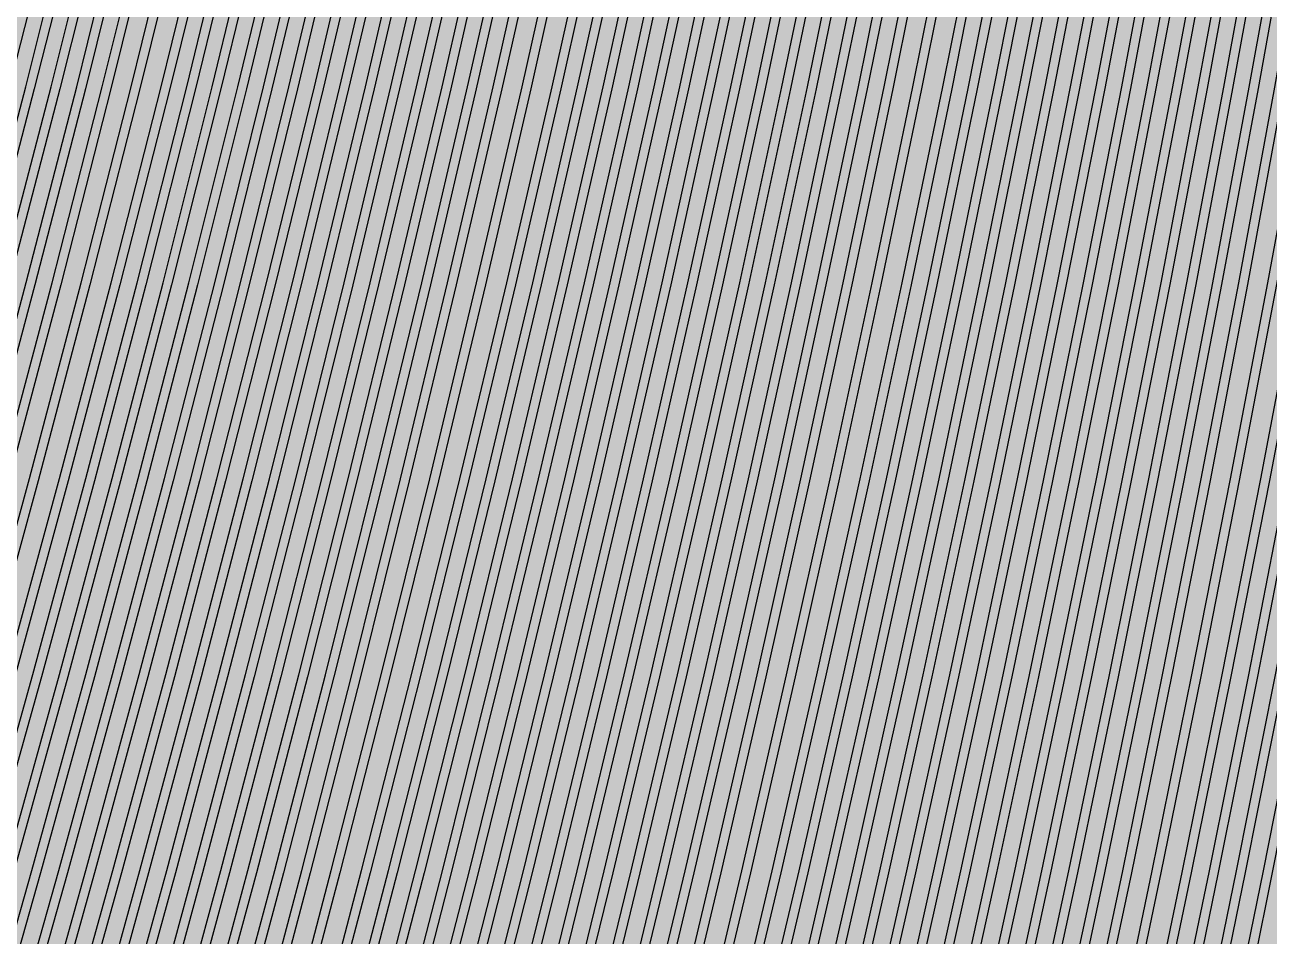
# Model space of a CAD drawing. Header units: metres. Extents: x -7231 to 10969, y -37556 to 1873.
# Drawn here: x 702.5 to 981.9, y -1606.2 to -1401.5 of the extents above; entities that cross this region are included whole.
import ezdxf

# ---------------------------------------------------------------- set-up
doc = ezdxf.new("R2010")
doc.units = ezdxf.units.M
doc.layers.add('Metal1', color=4, linetype='CONTINUOUS')
doc.layers.add('Polyimide', color=7, linetype='CONTINUOUS')

msp = doc.modelspace()

# ---------------------------------------------------------------- hatches: boundary and pattern name
at = {"layer": 'Polyimide'}
msp.add_hatch(color=7, dxfattribs=at).paths.add_polyline_path([(4065.69, -468), (4066.67, -501.99), (4068.51, -535.99), (4071.41, -569.99), (4075.54, -603.99), (4081.04, -637.99), (4088.01, -671.99), (4096.52, -705.98), (4106.62, -739.98), (4118.33, -773.98), (4131.63, -807.98), (4146.49, -841.98), (4162.87, -875.98), (4180.68, -909.97), (4199.83, -943.97), (4220.22, -977.97), (4241.73, -1011.97), (4264.21, -1045.97), (4287.52, -1079.96), (4311.51, -1113.96), (4336.01, -1147.96), (4360.86, -1181.96), (4385.88, -1215.96), (4410.89, -1249.96), (4435.74, -1283.95), (4460.24, -1317.95), (4484.23, -1351.95), (4507.54, -1385.95), (4530.02, -1419.95), (4551.53, -1453.94), (4571.92, -1487.94), (4591.07, -1521.94), (4608.88, -1555.94), (4625.26, -1589.94), (4640.12, -1623.94), (4653.42, -1657.93), (4665.13, -1691.93), (4675.23, -1725.93), (4683.74, -1759.93), (4690.71, -1793.93), (4696.21, -1827.93), (4700.34, -1861.92), (4703.24, -1895.92), (4705.08, -1929.92), (4706.06, -1963.92), (4706.44, -1997.92), (4706.5, -2031.91), (4706.5, -4793.02), (4709.95, -4838.39), (4720.22, -4882.71), (4737.08, -4924.98), (4760.13, -4964.2), (4788.85, -4999.49), (4822.58, -5030.03), (4860.53, -5055.12), (4901.85, -5074.18), (4901.85, -5074.18), (4970.68, -5105.23), (5034.7, -5145.26), (5092.76, -5193.54), (5143.8, -5249.19), (5186.89, -5311.2), (5221.24, -5378.44), (5246.23, -5449.69), (5261.41, -5523.66), (5266.5, -5599), (5261.41, -5674.34), (5246.23, -5748.31), (5221.24, -5819.56), (5186.89, -5886.8), (5143.8, -5948.81), (5092.76, -6004.46), (5034.7, -6052.74), (4970.68, -6092.77), (4901.85, -6123.82), (4860.53, -6142.88), (4822.58, -6167.97), (4788.85, -6198.51), (4760.13, -6233.8), (4737.08, -6273.02), (4720.22, -6315.29), (4709.95, -6359.61), (4706.5, -6404.98), (4706.5, -9221.52), (4709.95, -9266.88), (4720.22, -9311.21), (4737.08, -9353.47), (4760.13, -9392.7), (4788.85, -9427.98), (4822.58, -9458.52), (4860.53, -9483.61), (4901.85, -9502.67), (4970.68, -9533.72), (5034.7, -9573.75), (5092.76, -9622.03), (5143.8, -9677.68), (5186.89, -9739.69), (5221.24, -9806.94), (5246.23, -9878.19), (5261.41, -9952.16), (5266.5, -10027.49), (5261.41, -10102.83), (5246.23, -10176.8), (5221.24, -10248.05), (5186.89, -10315.3), (5143.8, -10377.31), (5092.76, -10432.96), (5034.7, -10481.24), (4970.68, -10521.27), (4901.85, -10552.32), (4860.53, -10571.38), (4822.58, -10596.46), (4788.85, -10627), (4760.13, -10662.29), (4737.08, -10701.52), (4720.22, -10743.78), (4709.95, -10788.1), (4706.5, -10833.47), (4706.5, -13650.01), (4709.95, -13695.38), (4720.22, -13739.7), (4737.08, -13781.96), (4760.13, -13821.19), (4788.85, -13856.48), (4822.58, -13887.02), (4860.53, -13912.11), (4901.85, -13931.17), (4970.68, -13962.22), (5034.7, -14002.25), (5092.76, -14050.53), (5143.8, -14106.18), (5186.89, -14168.19), (5221.24, -14235.43), (5246.23, -14306.68), (5261.41, -14380.65), (5266.5, -14455.99), (5261.41, -14531.33), (5246.23, -14605.29), (5221.24, -14676.55), (5186.89, -14743.79), (5143.8, -14805.8), (5092.76, -14861.45), (5034.7, -14909.73), (4970.68, -14949.76), (4901.85, -14980.81), (4860.53, -14999.87), (4822.58, -15024.96), (4788.85, -15055.5), (4760.13, -15090.79), (4737.08, -15130.01), (4720.22, -15172.27), (4709.95, -15216.6), (4706.5, -15261.97), (4706.5, -15455.99), (4720.95, -15750.04), (4764.14, -16041.26), (4835.68, -16326.84), (4934.86, -16604.04), (5060.74, -16870.18), (5212.09, -17122.7), (5387.47, -17359.17), (5585.18, -17577.31), (5803.32, -17775.02), (6039.79, -17950.4), (6292.31, -18101.75), (6558.45, -18227.63), (6835.65, -18326.81), (7121.23, -18398.34), (7412.45, -18441.54), (7706.5, -18455.99), (9969.01, -18455.99), (10047.42, -18459.84), (10125.08, -18471.36), (10201.23, -18490.44), (10275.15, -18516.89), (10346.12, -18550.45), (10413.46, -18590.81), (10476.52, -18637.58), (10534.69, -18690.3), (10587.41, -18748.47), (10634.18, -18811.53), (10674.54, -18878.87), (10708.11, -18949.84), (10734.56, -19023.76), (10753.63, -19099.92), (10765.15, -19177.58), (10769.01, -19255.99), (10769.01, -20895.8), (10730.24, -20951.41), (10694.6, -21009.08), (10662.21, -21068.63), (10633.17, -21129.89), (10607.55, -21192.66), (10585.45, -21256.74), (10566.93, -21321.96), (10552.05, -21388.09), (10540.84, -21454.95), (10533.35, -21522.33), (10529.6, -21590.02), (10529.6, -21657.81), (10533.35, -21725.5), (10540.84, -21792.87), (10552.05, -21859.73), (10566.93, -21925.87), (10585.45, -21991.08), (10607.55, -22055.17), (10633.17, -22117.94), (10662.21, -22179.19), (10694.6, -22238.74), (10730.24, -22296.41), (10769.01, -22352.03), (10769.01, -32454.24), (10728.74, -32510.49), (10691.72, -32568.92), (10658.05, -32629.35), (10627.85, -32691.58), (10601.2, -32755.42), (10578.21, -32820.67), (10558.93, -32887.1), (10543.44, -32954.52), (10531.77, -33022.71), (10523.97, -33091.44), (10520.07, -33160.51), (10520.07, -33229.69), (10523.97, -33298.75), (10531.77, -33367.49), (10543.44, -33435.67), (10558.93, -33503.09), (10578.21, -33569.53), (10601.2, -33634.77), (10627.85, -33698.61), (10658.05, -33760.85), (10691.72, -33821.28), (10728.74, -33879.71), (10769.01, -33935.96), (10769.01, -36556), (10765.15, -36634.41), (10753.63, -36712.07), (10734.56, -36788.23), (10708.11, -36862.15), (10674.54, -36933.12), (10634.18, -37000.46), (10587.41, -37063.51), (10534.69, -37121.69), (10476.52, -37174.41), (10413.46, -37221.18), (10346.12, -37261.54), (10275.15, -37295.1), (10201.23, -37321.55), (10125.08, -37340.63), (10047.42, -37352.15), (9969.01, -37356), (-6231.01, -37356), (-6309.42, -37352.15), (-6387.08, -37340.63), (-6463.23, -37321.55), (-6537.15, -37295.1), (-6608.12, -37261.54), (-6675.46, -37221.18), (-6738.52, -37174.41), (-6796.69, -37121.69), (-6849.41, -37063.51), (-6896.18, -37000.46), (-6936.54, -36933.12), (-6970.11, -36862.15), (-6996.56, -36788.23), (-7015.63, -36712.07), (-7027.15, -36634.41), (-7031.01, -36556), (-7031.01, -33936), (-6990.74, -33879.75), (-6953.7, -33821.31), (-6920.03, -33760.88), (-6889.82, -33698.64), (-6863.18, -33634.8), (-6840.18, -33569.55), (-6820.9, -33503.11), (-6805.4, -33435.69), (-6793.74, -33367.49), (-6785.94, -33298.75), (-6782.03, -33229.68), (-6782.03, -33160.5), (-6785.94, -33091.43), (-6793.74, -33022.69), (-6805.4, -32954.5), (-6820.9, -32887.07), (-6840.18, -32820.63), (-6863.18, -32755.39), (-6889.82, -32691.54), (-6920.03, -32629.3), (-6953.7, -32568.87), (-6990.74, -32510.43), (-7031.01, -32454.18), (-7031.01, -22364.83), (-6990.74, -22308.58), (-6953.7, -22250.14), (-6920.03, -22189.71), (-6889.82, -22127.47), (-6863.18, -22063.62), (-6840.18, -21998.38), (-6820.9, -21931.94), (-6805.4, -21864.51), (-6793.74, -21796.32), (-6785.94, -21727.58), (-6782.03, -21658.51), (-6782.03, -21589.33), (-6785.94, -21520.26), (-6793.74, -21451.52), (-6805.4, -21383.32), (-6820.9, -21315.9), (-6840.18, -21249.46), (-6863.18, -21184.21), (-6889.82, -21120.37), (-6920.03, -21058.13), (-6953.7, -20997.7), (-6990.74, -20939.26), (-7031.01, -20883.01), (-7031.01, -19255.99), (-7027.15, -19177.58), (-7015.63, -19099.92), (-6996.56, -19023.76), (-6970.11, -18949.84), (-6936.54, -18878.87), (-6896.18, -18811.53), (-6849.41, -18748.47), (-6796.69, -18690.3), (-6738.52, -18637.58), (-6675.46, -18590.81), (-6608.12, -18550.45), (-6537.15, -18516.89), (-6463.23, -18490.44), (-6387.08, -18471.36), (-6309.42, -18459.84), (-6231.01, -18455.99), (-3968.5, -18455.99), (-3674.45, -18441.54), (-3383.23, -18398.34), (-3097.65, -18326.81), (-2820.45, -18227.63), (-2554.31, -18101.75), (-2301.79, -17950.4), (-2065.32, -17775.02), (-1847.18, -17577.31), (-1649.47, -17359.17), (-1474.09, -17122.7), (-1322.74, -16870.18), (-1196.86, -16604.04), (-1097.68, -16326.84), (-1026.14, -16041.26), (-982.95, -15750.04), (-968.5, -15455.99), (-968.5, -15261.97), (-971.95, -15216.6), (-982.22, -15172.27), (-999.08, -15130.01), (-1022.13, -15090.79), (-1050.85, -15055.5), (-1084.58, -15024.96), (-1122.53, -14999.87), (-1163.85, -14980.81), (-1232.68, -14949.76), (-1296.7, -14909.73), (-1354.76, -14861.45), (-1405.8, -14805.8), (-1448.89, -14743.79), (-1483.24, -14676.55), (-1508.23, -14605.29), (-1523.41, -14531.33), (-1528.5, -14455.99), (-1523.41, -14380.65), (-1508.23, -14306.68), (-1483.24, -14235.43), (-1448.89, -14168.19), (-1405.8, -14106.18), (-1354.76, -14050.53), (-1296.7, -14002.25), (-1232.68, -13962.22), (-1163.85, -13931.17), (-1122.53, -13912.11), (-1084.58, -13887.02), (-1050.85, -13856.48), (-1022.13, -13821.19), (-999.08, -13781.96), (-982.22, -13739.7), (-971.95, -13695.38), (-968.5, -13650.01), (-968.5, -12309.64), (-971.95, -12264.27), (-982.22, -12219.94), (-999.08, -12177.68), (-1022.13, -12138.46), (-1050.85, -12103.17), (-1084.58, -12072.63), (-1122.53, -12047.54), (-1163.85, -12028.48), (-1232.68, -11997.43), (-1296.7, -11957.4), (-1354.76, -11909.12), (-1405.8, -11853.47), (-1448.89, -11791.46), (-1483.24, -11724.22), (-1508.23, -11652.96), (-1523.41, -11579), (-1528.5, -11503.66), (-1523.41, -11428.32), (-1508.23, -11354.35), (-1483.24, -11283.1), (-1448.89, -11215.86), (-1405.8, -11153.85), (-1354.76, -11098.2), (-1296.7, -11049.92), (-1232.68, -11009.89), (-1163.85, -10978.84), (-1122.53, -10959.78), (-1084.58, -10934.69), (-1050.85, -10904.15), (-1022.13, -10868.86), (-999.08, -10829.63), (-982.22, -10787.37), (-971.95, -10743.05), (-968.5, -10697.68), (-968.5, -9357.31), (-971.95, -9311.94), (-982.22, -9267.62), (-999.08, -9225.35), (-1022.13, -9186.13), (-1050.85, -9150.84), (-1084.58, -9120.3), (-1122.53, -9095.21), (-1163.85, -9076.15), (-1163.85, -9076.15), (-1232.68, -9045.1), (-1296.7, -9005.07), (-1354.76, -8956.79), (-1405.8, -8901.14), (-1448.89, -8839.13), (-1483.24, -8771.89), (-1508.23, -8700.64), (-1523.41, -8626.67), (-1528.5, -8551.33), (-1523.41, -8475.99), (-1508.23, -8402.02), (-1483.24, -8330.77), (-1448.89, -8263.53), (-1405.8, -8201.52), (-1354.76, -8145.87), (-1296.7, -8097.59), (-1232.68, -8057.56), (-1163.85, -8026.51), (-1163.85, -8026.51), (-1122.53, -8007.45), (-1084.58, -7982.36), (-1050.85, -7951.82), (-1022.13, -7916.53), (-999.08, -7877.31), (-982.22, -7835.04), (-971.95, -7790.72), (-968.5, -7745.35), (-968.5, -6404.98), (-971.95, -6359.61), (-982.22, -6315.29), (-999.08, -6273.02), (-1022.13, -6233.8), (-1050.85, -6198.51), (-1084.58, -6167.97), (-1122.53, -6142.88), (-1163.85, -6123.82), (-1163.85, -6123.82), (-1232.68, -6092.77), (-1296.7, -6052.74), (-1354.76, -6004.46), (-1405.8, -5948.81), (-1448.89, -5886.8), (-1483.24, -5819.56), (-1508.23, -5748.31), (-1523.41, -5674.34), (-1528.5, -5599), (-1523.41, -5523.66), (-1508.23, -5449.69), (-1483.24, -5378.44), (-1448.89, -5311.2), (-1405.8, -5249.19), (-1354.76, -5193.54), (-1296.7, -5145.26), (-1232.68, -5105.23), (-1163.85, -5074.18), (-1163.85, -5074.18), (-1122.53, -5055.12), (-1084.58, -5030.03), (-1050.85, -4999.49), (-1022.13, -4964.2), (-999.08, -4924.98), (-982.22, -4882.71), (-971.95, -4838.39), (-968.5, -4793.02), (-968.5, -2031.91), (-968.44, -1997.92), (-968.06, -1963.92), (-967.05, -1929.92), (-965.18, -1895.92), (-962.22, -1861.92), (-958.01, -1827.93), (-952.41, -1793.93), (-945.31, -1759.93), (-936.64, -1725.93), (-926.35, -1691.93), (-914.43, -1657.93), (-900.88, -1623.94), (-885.74, -1589.94), (-869.05, -1555.94), (-850.91, -1521.94), (-831.4, -1487.94), (-810.63, -1453.94), (-788.72, -1419.95), (-765.82, -1385.95), (-742.07, -1351.95), (-717.63, -1317.95), (-692.67, -1283.95), (-667.36, -1249.96), (-641.88, -1215.96), (-616.39, -1181.96), (-591.08, -1147.96), (-566.12, -1113.96), (-541.68, -1079.96), (-517.93, -1045.97), (-495.03, -1011.97), (-473.12, -977.97), (-452.35, -943.97), (-432.84, -909.97), (-414.7, -875.98), (-398.01, -841.98), (-382.87, -807.98), (-369.32, -773.98), (-357.4, -739.98), (-347.11, -705.98), (-338.44, -671.99), (-331.34, -637.99), (-325.74, -603.99), (-321.53, -569.99), (-318.57, -535.99), (-316.7, -501.99), (-315.69, -468), (-315.31, -434), (-315.25, -400), (-315.25, 401), (-315.25, 451), (-315.25, 1644), (-270.25, 1644), (-270.03, 1637.13), (-269.35, 1630.29), (-268.23, 1623.52), (-266.67, 1616.82), (-264.68, 1610.25), (-262.26, 1603.82), (-259.42, 1597.56), (-256.18, 1591.5), (-252.55, 1585.67), (-248.55, 1580.08), (-244.19, 1574.77), (-239.5, 1569.75), (-234.48, 1565.06), (-229.17, 1560.7), (-223.58, 1556.7), (-217.75, 1553.07), (-211.69, 1549.83), (-205.43, 1546.99), (-199, 1544.57), (-192.43, 1542.58), (-185.73, 1541.02), (-178.96, 1539.9), (-172.12, 1539.22), (-165.25, 1539), (-158.38, 1539.22), (-151.54, 1539.9), (-144.77, 1541.02), (-138.07, 1542.58), (-131.5, 1544.57), (-125.07, 1546.99), (-118.81, 1549.83), (-112.75, 1553.07), (-106.92, 1556.7), (-101.33, 1560.7), (-96.02, 1565.06), (-91, 1569.75), (-86.31, 1574.77), (-81.95, 1580.08), (-77.95, 1585.67), (-74.32, 1591.5), (-71.08, 1597.56), (-68.24, 1603.82), (-65.82, 1610.25), (-63.83, 1616.82), (-62.27, 1623.52), (-61.15, 1630.29), (-60.47, 1637.13), (-60.25, 1644), (1853, 1644), (1853, 1573), (3815.25, 1573), (3815.46, 1579.54), (3816.11, 1586.05), (3817.17, 1592.51), (3818.66, 1598.88), (3820.56, 1605.14), (3822.86, 1611.27), (3825.56, 1617.23), (3828.65, 1623), (3832.1, 1628.56), (3835.91, 1633.88), (3840.07, 1638.93), (3844.54, 1643.71), (3849.32, 1648.18), (3854.37, 1652.34), (3859.69, 1656.15), (3865.25, 1659.6), (3871.02, 1662.69), (3876.98, 1665.39), (3883.11, 1667.69), (3889.37, 1669.59), (3895.74, 1671.08), (3902.2, 1672.14), (3908.71, 1672.79), (3915.25, 1673), (3921.79, 1672.79), (3928.3, 1672.14), (3934.76, 1671.08), (3941.13, 1669.59), (3947.39, 1667.69), (3953.52, 1665.39), (3959.48, 1662.69), (3965.25, 1659.6), (3970.81, 1656.15), (3976.13, 1652.34), (3981.18, 1648.18), (3985.96, 1643.71), (3990.43, 1638.93), (3994.59, 1633.88), (3998.4, 1628.56), (4001.85, 1623), (4004.94, 1617.23), (4007.64, 1611.27), (4009.94, 1605.14), (4011.84, 1598.88), (4013.33, 1592.51), (4014.39, 1586.05), (4015.04, 1579.54), (4015.25, 1573), (4065.25, 1573), (4065.25, 451), (4065.25, 401), (4065.25, -400), (4065.31, -434), (4065.69, -468)])

# ---------------------------------------------------------------- linework, layer by layer
at = {"layer": 'Metal1'}
for points in [[(513.5, -16631.91), (513.5, -2031.76), (527.86, -1987.59), (542.18, -1943.57), (556.49, -1899.55), (570.81, -1855.53), (585.12, -1811.51), (599.43, -1767.49), (613.72, -1723.48), (627.66, -1679.46), (641.18, -1635.45), (654.28, -1591.44), (666.97, -1547.43), (679.26, -1503.42), (691.14, -1459.41), (702.64, -1415.4), (713.74, -1371.39)], [(520.5, -16631.91), (520.5, -2031.76), (534.77, -1987.59), (548.99, -1943.57), (563.2, -1899.55), (577.42, -1855.53), (591.64, -1811.51), (605.86, -1767.49), (620.05, -1723.48), (633.89, -1679.47), (647.32, -1635.46), (660.34, -1591.44), (672.94, -1547.43), (685.15, -1503.42), (696.95, -1459.41), (708.37, -1415.4), (719.4, -1371.39)], [(527.5, -16631.91), (527.5, -2031.76), (541.67, -1987.59), (555.79, -1943.57), (569.92, -1899.55), (584.04, -1855.53), (598.16, -1811.51), (612.28, -1767.5), (626.38, -1723.48), (640.13, -1679.47), (653.47, -1635.46), (666.39, -1591.45), (678.91, -1547.44), (691.04, -1503.42), (702.76, -1459.41), (714.1, -1415.4), (725.06, -1371.39)], [(534.5, -16631.91), (534.5, -2031.76), (548.57, -1987.59), (562.6, -1943.57), (576.63, -1899.55), (590.65, -1855.53), (604.68, -1811.52), (618.71, -1767.5), (632.7, -1723.48), (646.36, -1679.47), (659.61, -1635.46), (672.45, -1591.45), (684.89, -1547.44), (696.93, -1503.43), (708.57, -1459.42), (719.84, -1415.4), (730.72, -1371.39)], [(541.5, -16631.91), (541.5, -2031.76), (555.54, -1987.59), (569.52, -1943.57), (583.51, -1899.55), (597.5, -1855.54), (611.49, -1811.52), (625.48, -1767.5), (639.44, -1723.48), (653.06, -1679.47), (666.27, -1635.46), (679.07, -1591.45), (691.47, -1547.44), (703.48, -1503.43), (715.1, -1459.42), (726.33, -1415.4), (737.18, -1371.39)], [(548.5, -16631.91), (548.5, -2031.76), (562.52, -1987.59), (576.48, -1943.57), (590.45, -1899.56), (604.42, -1855.54), (618.39, -1811.52), (632.36, -1767.5), (646.3, -1723.48), (659.91, -1679.47), (673.1, -1635.46), (685.88, -1591.45), (698.27, -1547.44), (710.26, -1503.43), (721.86, -1459.42), (733.08, -1415.4), (743.92, -1371.39)], [(555.5, -16631.91), (555.5, -2031.76), (569.42, -1987.6), (583.29, -1943.58), (597.17, -1899.56), (611.04, -1855.54), (624.91, -1811.52), (638.79, -1767.5), (652.63, -1723.48), (666.14, -1679.47), (679.24, -1635.46), (691.94, -1591.45), (704.24, -1547.44), (716.15, -1503.43), (727.67, -1459.42), (738.81, -1415.41), (749.57, -1371.4)], [(562.5, -16631.91), (562.5, -2031.76), (576.32, -1987.6), (590.1, -1943.58), (603.88, -1899.56), (617.65, -1855.54), (631.43, -1811.52), (645.21, -1767.5), (658.96, -1723.49), (672.38, -1679.47), (685.39, -1635.46), (698, -1591.45), (710.21, -1547.44), (722.04, -1503.43), (733.48, -1459.42), (744.54, -1415.41), (755.23, -1371.4)], [(569.5, -16631.91), (569.5, -2031.76), (583.23, -1987.6), (596.91, -1943.58), (610.59, -1899.56), (624.27, -1855.54), (637.95, -1811.52), (651.63, -1767.5), (665.29, -1723.49), (678.61, -1679.48), (691.53, -1635.47), (704.05, -1591.45), (716.18, -1547.44), (727.93, -1503.43), (739.29, -1459.42), (750.28, -1415.41), (760.89, -1371.4)], [(576.5, -16631.91), (576.5, -2031.76), (590.13, -1987.6), (603.72, -1943.58), (617.3, -1899.56), (630.89, -1855.54), (644.47, -1811.52), (658.06, -1767.51), (671.61, -1723.49), (684.85, -1679.48), (697.68, -1635.47), (710.11, -1591.46), (722.16, -1547.45), (733.82, -1503.43), (745.1, -1459.42), (756.01, -1415.41), (766.55, -1371.4)], [(583.5, -16631.91), (583.5, -2031.76), (597.03, -1987.6), (610.52, -1943.58), (624.01, -1899.56), (637.5, -1855.55), (650.99, -1811.53), (664.48, -1767.51), (677.94, -1723.49), (691.08, -1679.48), (703.82, -1635.47), (716.17, -1591.46), (728.13, -1547.45), (739.71, -1503.44), (750.91, -1459.42), (761.74, -1415.41), (772.21, -1371.4)], [(590.5, -16631.91), (590.5, -2031.77), (603.94, -1987.6), (617.33, -1943.59), (630.72, -1899.57), (644.12, -1855.55), (657.51, -1811.53), (670.91, -1767.51), (684.27, -1723.49), (697.32, -1679.48), (709.97, -1635.47), (722.23, -1591.46), (734.1, -1547.45), (745.6, -1503.44), (756.72, -1459.43), (767.48, -1415.41), (777.87, -1371.4)], [(597.5, -16631.91), (597.5, -2031.77), (610.84, -1987.61), (624.14, -1943.59), (637.44, -1899.57), (650.73, -1855.55), (664.03, -1811.53), (677.33, -1767.51), (690.6, -1723.5), (703.55, -1679.48), (716.11, -1635.47), (728.28, -1591.46), (740.07, -1547.45), (751.49, -1503.44), (762.53, -1459.43), (773.21, -1415.42), (783.53, -1371.4)], [(604.5, -16631.91), (604.5, -2031.77), (617.74, -1987.61), (630.95, -1943.59), (644.15, -1899.57), (657.35, -1855.55), (670.55, -1811.53), (683.75, -1767.51), (696.93, -1723.5), (709.79, -1679.49), (722.25, -1635.47), (734.34, -1591.46), (746.04, -1547.45), (757.38, -1503.44), (768.34, -1459.43), (778.94, -1415.42), (789.18, -1371.41)], [(611.5, -16631.91), (611.5, -2031.77), (624.65, -1987.61), (637.75, -1943.59), (650.86, -1899.57), (663.97, -1855.55), (677.07, -1811.53), (690.18, -1767.52), (703.26, -1723.5), (716.02, -1679.49), (728.4, -1635.48), (740.4, -1591.46), (752.02, -1547.45), (763.27, -1503.44), (774.15, -1459.43), (784.67, -1415.42), (794.84, -1371.41)], [(618.5, -16631.91), (618.5, -2031.77), (631.55, -1987.61), (644.56, -1943.59), (657.57, -1899.57), (670.58, -1855.56), (683.59, -1811.54), (696.6, -1767.52), (709.59, -1723.5), (722.26, -1679.49), (734.54, -1635.48), (746.45, -1591.47), (757.99, -1547.46), (769.16, -1503.44), (779.96, -1459.43), (790.41, -1415.42), (800.5, -1371.41)], [(625.5, -16631.91), (625.5, -2031.77), (638.45, -1987.61), (651.37, -1943.6), (664.28, -1899.58), (677.2, -1855.56), (690.11, -1811.54), (703.03, -1767.52), (715.91, -1723.5), (728.49, -1679.49), (740.69, -1635.48), (752.51, -1591.47), (763.96, -1547.46), (775.05, -1503.45), (785.77, -1459.43), (796.14, -1415.42), (806.16, -1371.41)], [(632.5, -16631.91), (632.5, -2031.77), (645.36, -1987.62), (658.18, -1943.6), (671, -1899.58), (683.81, -1855.56), (696.63, -1811.54), (709.45, -1767.52), (722.24, -1723.51), (734.73, -1679.49), (746.83, -1635.48), (758.57, -1591.47), (769.93, -1547.46), (780.93, -1503.45), (791.58, -1459.44), (801.87, -1415.42), (811.82, -1371.41)], [(639.5, -16631.91), (639.5, -2031.77), (652.26, -1987.62), (664.98, -1943.6), (677.71, -1899.58), (690.43, -1855.56), (703.15, -1811.54), (715.88, -1767.52), (728.57, -1723.51), (740.96, -1679.5), (752.98, -1635.48), (764.62, -1591.47), (775.9, -1547.46), (786.82, -1503.45), (797.39, -1459.44), (807.61, -1415.43), (817.48, -1371.41)], [(646.5, -16631.91), (646.5, -2031.77), (659.22, -1987.62), (671.91, -1943.6), (684.59, -1899.58), (697.28, -1855.56), (709.96, -1811.54), (722.64, -1767.52), (735.3, -1723.51), (747.66, -1679.5), (759.64, -1635.48), (771.25, -1591.47), (782.49, -1547.46), (793.38, -1503.45), (803.91, -1459.44), (814.1, -1415.43), (823.94, -1371.41)], [(653.5, -16631.91), (653.5, -2031.77), (666.2, -1987.62), (678.87, -1943.6), (691.53, -1899.58), (704.2, -1855.56), (716.86, -1811.54), (729.53, -1767.52), (742.17, -1723.51), (754.5, -1679.5), (766.46, -1635.48), (778.06, -1591.47), (789.29, -1547.46), (800.16, -1503.45), (810.68, -1459.44), (820.85, -1415.43), (830.67, -1371.41)], [(660.5, -16631.91), (660.5, -2031.77), (673.11, -1987.62), (685.68, -1943.6), (698.25, -1899.58), (710.82, -1855.56), (723.38, -1811.54), (735.95, -1767.53), (748.5, -1723.51), (760.74, -1679.5), (772.61, -1635.49), (784.11, -1591.47), (795.26, -1547.46), (806.05, -1503.45), (816.49, -1459.44), (826.58, -1415.43), (836.33, -1371.42)], [(667.5, -16631.91), (667.5, -2031.78), (680.01, -1987.62), (692.48, -1943.6), (704.96, -1899.58), (717.43, -1855.57), (729.9, -1811.55), (742.38, -1767.53), (754.83, -1723.51), (766.97, -1679.5), (778.75, -1635.49), (790.17, -1591.48), (801.23, -1547.47), (811.94, -1503.45), (822.3, -1459.44), (832.31, -1415.43), (841.99, -1371.42)], [(674.5, -16631.91), (674.5, -2031.78), (686.91, -1987.62), (699.29, -1943.61), (711.67, -1899.59), (724.05, -1855.57), (736.42, -1811.55), (748.8, -1767.53), (761.15, -1723.51), (773.21, -1679.5), (784.9, -1635.49), (796.23, -1591.48), (807.2, -1547.47), (817.83, -1503.45), (828.11, -1459.44), (838.05, -1415.43), (847.65, -1371.42)], [(681.5, -16631.91), (681.5, -2031.78), (693.82, -1987.63), (706.1, -1943.61), (718.38, -1899.59), (730.66, -1855.57), (742.94, -1811.55), (755.23, -1767.53), (767.48, -1723.52), (779.44, -1679.5), (791.04, -1635.49), (802.28, -1591.48), (813.17, -1547.47), (823.72, -1503.46), (833.92, -1459.44), (843.78, -1415.43), (853.31, -1371.42)], [(688.5, -16631.91), (688.5, -2031.78), (700.72, -1987.63), (712.91, -1943.61), (725.09, -1899.59), (737.28, -1855.57), (749.47, -1811.55), (761.65, -1767.53), (773.81, -1723.52), (785.68, -1679.51), (797.19, -1635.49), (808.34, -1591.48), (819.15, -1547.47), (829.61, -1503.46), (839.73, -1459.45), (849.51, -1415.43), (858.97, -1371.42)], [(695.5, -16631.91), (695.5, -2031.78), (707.63, -1987.63), (719.72, -1943.61), (731.81, -1899.59), (743.9, -1855.57), (755.99, -1811.55), (768.07, -1767.54), (780.14, -1723.52), (791.91, -1679.51), (803.33, -1635.5), (814.4, -1591.48), (825.12, -1547.47), (835.5, -1503.46), (845.54, -1459.45), (855.24, -1415.44), (864.62, -1371.42)], [(702.5, -16631.91), (702.5, -2031.78), (714.53, -1987.63), (726.52, -1943.61), (738.52, -1899.59), (750.51, -1855.58), (762.51, -1811.56), (774.5, -1767.54), (786.47, -1723.52), (798.15, -1679.51), (809.48, -1635.5), (820.46, -1591.49), (831.09, -1547.47), (841.39, -1503.46), (851.35, -1459.45), (860.98, -1415.44), (870.28, -1371.43)], [(709.5, -16631.91), (709.5, -2031.78), (721.43, -1987.63), (733.33, -1943.62), (745.23, -1899.6), (757.13, -1855.58), (769.03, -1811.56), (780.92, -1767.54), (792.8, -1723.52), (804.38, -1679.51), (815.62, -1635.5), (826.51, -1591.49), (837.06, -1547.48), (847.27, -1503.46), (857.16, -1459.45), (866.71, -1415.44), (875.94, -1371.43)], [(716.5, -16631.91), (716.5, -2031.78), (728.34, -1987.64), (740.14, -1943.62), (751.94, -1899.6), (763.74, -1855.58), (775.55, -1811.56), (787.35, -1767.54), (799.13, -1723.53), (810.62, -1679.51), (821.77, -1635.5), (832.57, -1591.49), (843.03, -1547.48), (853.16, -1503.47), (862.97, -1459.45), (872.44, -1415.44), (881.6, -1371.43)], [(723.5, -16631.91), (723.5, -2031.78), (735.24, -1987.64), (746.95, -1943.62), (758.65, -1899.6), (770.36, -1855.58), (782.07, -1811.56), (793.77, -1767.54), (805.45, -1723.53), (816.86, -1679.52), (827.91, -1635.5), (838.63, -1591.49), (849.01, -1547.48), (859.05, -1503.47), (868.78, -1459.45), (878.18, -1415.44), (887.26, -1371.43)], [(730.5, -16631.91), (730.5, -2031.79), (742.14, -1987.64), (753.75, -1943.62), (765.36, -1899.6), (776.98, -1855.58), (788.59, -1811.56), (800.2, -1767.55), (811.78, -1723.53), (823.09, -1679.52), (834.06, -1635.5), (844.68, -1591.49), (854.98, -1547.48), (864.94, -1503.47), (874.59, -1459.46), (883.91, -1415.44), (892.92, -1371.43)], [(737.5, -16631.91), (737.5, -2031.79), (749.05, -1987.64), (760.56, -1943.62), (772.08, -1899.6), (783.59, -1855.59), (795.11, -1811.57), (806.62, -1767.55), (818.11, -1723.53), (829.33, -1679.52), (840.2, -1635.51), (850.74, -1591.49), (860.95, -1547.48), (870.83, -1503.47), (880.4, -1459.46), (889.64, -1415.45), (898.58, -1371.43)], [(744.5, -16631.91), (744.5, -2031.79), (755.95, -1987.64), (767.37, -1943.63), (778.79, -1899.61), (790.21, -1855.59), (801.63, -1811.57), (813.04, -1767.55), (824.44, -1723.53), (835.56, -1679.52), (846.34, -1635.51), (856.8, -1591.5), (866.92, -1547.48), (876.72, -1503.47), (886.21, -1459.46), (895.38, -1415.45), (904.23, -1371.43)], [(751.5, -16631.91), (751.5, -2031.79), (762.91, -1987.65), (774.29, -1943.63), (785.67, -1899.61), (797.05, -1855.59), (808.43, -1811.57), (819.81, -1767.55), (831.17, -1723.53), (842.25, -1679.52), (853, -1635.51), (863.42, -1591.5), (873.51, -1547.49), (883.28, -1503.47), (892.73, -1459.46), (901.87, -1415.45), (910.7, -1371.44)], [(758.5, -16631.91), (758.5, -2031.79), (769.89, -1987.65), (781.25, -1943.63), (792.62, -1899.61), (803.98, -1855.59), (815.34, -1811.57), (826.7, -1767.55), (838.04, -1723.53), (849.1, -1679.52), (859.83, -1635.51), (870.23, -1591.5), (880.3, -1547.49), (890.06, -1503.47), (899.49, -1459.46), (908.62, -1415.45), (917.43, -1371.44)], [(765.5, -16631.91), (765.5, -2031.79), (776.8, -1987.65), (788.06, -1943.63), (799.33, -1899.61), (810.59, -1855.59), (821.86, -1811.57), (833.12, -1767.55), (844.37, -1723.54), (855.34, -1679.52), (865.98, -1635.51), (876.29, -1591.5), (886.28, -1547.49), (895.95, -1503.47), (905.3, -1459.46), (914.35, -1415.45), (923.09, -1371.44)], [(772.5, -16631.91), (772.5, -2031.79), (783.7, -1987.65), (794.87, -1943.63), (806.04, -1899.61), (817.21, -1855.59), (828.38, -1811.57), (839.55, -1767.55), (850.69, -1723.54), (861.57, -1679.53), (872.12, -1635.51), (882.34, -1591.5), (892.25, -1547.49), (901.84, -1503.48), (911.11, -1459.46), (920.08, -1415.45), (928.75, -1371.44)], [(779.5, -16631.91), (779.5, -2031.79), (790.6, -1987.65), (801.68, -1943.63), (812.75, -1899.61), (823.82, -1855.59), (834.9, -1811.58), (845.97, -1767.56), (857.02, -1723.54), (867.81, -1679.53), (878.27, -1635.52), (888.4, -1591.5), (898.22, -1547.49), (907.73, -1503.48), (916.92, -1459.47), (925.81, -1415.45), (934.41, -1371.44)], [(786.5, -16631.91), (786.5, -2031.79), (797.51, -1987.65), (808.49, -1943.63), (819.46, -1899.62), (830.44, -1855.6), (841.42, -1811.58), (852.4, -1767.56), (863.35, -1723.54), (874.04, -1679.53), (884.41, -1635.52), (894.46, -1591.5), (904.19, -1547.49), (913.62, -1503.48), (922.73, -1459.47), (931.55, -1415.45), (940.06, -1371.44)], [(793.5, -16631.91), (793.5, -2031.79), (804.41, -1987.66), (815.29, -1943.64), (826.17, -1899.62), (837.06, -1855.6), (847.94, -1811.58), (858.82, -1767.56), (869.68, -1723.54), (880.28, -1679.53), (890.56, -1635.52), (900.52, -1591.51), (910.16, -1547.49), (919.51, -1503.48), (928.54, -1459.47), (937.28, -1415.46), (945.72, -1371.44)], [(800.5, -16631.91), (800.5, -2031.79), (811.31, -1987.66), (822.1, -1943.64), (832.89, -1899.62), (843.67, -1855.6), (854.46, -1811.58), (865.24, -1767.56), (876.01, -1723.55), (886.51, -1679.53), (896.7, -1635.52), (906.57, -1591.51), (916.14, -1547.5), (925.39, -1503.48), (934.35, -1459.47), (943.01, -1415.46), (951.38, -1371.45)], [(807.5, -16631.91), (807.5, -2031.8), (818.22, -1987.66), (828.91, -1943.64), (839.6, -1899.62), (850.29, -1855.6), (860.98, -1811.58), (871.67, -1767.56), (882.34, -1723.55), (892.75, -1679.54), (902.84, -1635.52), (912.63, -1591.51), (922.11, -1547.5), (931.28, -1503.49), (940.16, -1459.47), (948.75, -1415.46), (957.04, -1371.45)], [(814.5, -16631.91), (814.5, -2031.8), (825.12, -1987.66), (835.72, -1943.64), (846.31, -1899.62), (856.9, -1855.6), (867.5, -1811.59), (878.09, -1767.57), (888.67, -1723.55), (898.98, -1679.54), (908.99, -1635.52), (918.69, -1591.51), (928.08, -1547.5), (937.17, -1503.49), (945.97, -1459.47), (954.48, -1415.46), (962.7, -1371.45)], [(821.5, -16631.91), (821.5, -2031.8), (832.03, -1987.66), (842.52, -1943.64), (853.02, -1899.63), (863.52, -1855.61), (874.02, -1811.59), (884.52, -1767.57), (894.99, -1723.55), (905.22, -1679.54), (915.13, -1635.53), (924.74, -1591.51), (934.05, -1547.5), (943.06, -1503.49), (951.78, -1459.48), (960.21, -1415.46), (968.36, -1371.45)], [(828.5, -16631.91), (828.5, -2031.8), (838.93, -1987.67), (849.33, -1943.65), (859.73, -1899.63), (870.14, -1855.61), (880.54, -1811.59), (890.94, -1767.57), (901.32, -1723.55), (911.45, -1679.54), (921.28, -1635.53), (930.8, -1591.52), (940.02, -1547.5), (948.95, -1503.49), (957.59, -1459.48), (965.95, -1415.46), (974.02, -1371.45)], [(835.5, -16631.91), (835.5, -2031.8), (845.83, -1987.67), (856.14, -1943.65), (866.45, -1899.63), (876.75, -1855.61), (887.06, -1811.59), (897.37, -1767.57), (907.65, -1723.56), (917.69, -1679.54), (927.42, -1635.53), (936.86, -1591.52), (946, -1547.5), (954.84, -1503.49), (963.4, -1459.48), (971.68, -1415.47), (979.68, -1371.45)], [(842.5, -16631.91), (842.5, -2031.8), (852.74, -1987.67), (862.95, -1943.65), (873.16, -1899.63), (883.37, -1855.61), (893.58, -1811.59), (903.79, -1767.57), (913.98, -1723.56), (923.92, -1679.55), (933.57, -1635.53), (942.91, -1591.52), (951.97, -1547.51), (960.73, -1503.49), (969.21, -1459.48), (977.41, -1415.47), (985.33, -1371.45)], [(849.5, -16631.91), (849.5, -2031.8), (859.64, -1987.67), (869.76, -1943.65), (879.87, -1899.63), (889.98, -1855.61), (900.1, -1811.6), (910.21, -1767.58), (920.31, -1723.56), (930.16, -1679.55), (939.71, -1635.53), (948.97, -1591.52), (957.94, -1547.51), (966.62, -1503.5), (975.02, -1459.48), (983.15, -1415.47), (990.99, -1371.46)], [(992.96, -1371.8), (985.11, -1415.83), (976.99, -1459.85), (968.59, -1503.88), (959.9, -1547.9), (950.93, -1591.93), (941.67, -1635.95), (932.11, -1679.98), (922.26, -1724), (912.16, -1768.02), (902.05, -1812.04), (891.93, -1856.06), (881.82, -1900.08), (871.7, -1944.1), (861.59, -1988.12), (851.5, -2032.03), (851.5, -16631.91)], [(856.5, -16631.91), (856.5, -2031.8), (866.6, -1987.67), (876.68, -1943.65), (886.75, -1899.63), (896.83, -1855.62), (906.91, -1811.6), (916.98, -1767.58), (927.04, -1723.56), (936.85, -1679.55), (946.37, -1635.53), (955.59, -1591.52), (964.53, -1547.51), (973.18, -1503.5), (981.55, -1459.48), (989.64, -1415.47), (997.46, -1371.46)], [(999.43, -1371.8), (991.61, -1415.83), (983.51, -1459.85), (975.14, -1503.88), (966.49, -1547.9), (957.55, -1591.93), (948.33, -1635.95), (938.81, -1679.98), (928.99, -1724), (918.93, -1768.02), (908.86, -1812.04), (898.78, -1856.06), (888.7, -1900.08), (878.63, -1944.1), (868.55, -1988.12), (858.5, -2032.03), (858.5, -16631.91)], [(863.5, -16631.91), (863.5, -2031.8), (873.58, -1987.67), (883.64, -1943.65), (893.7, -1899.63), (903.75, -1855.62), (913.81, -1811.6), (923.87, -1767.58), (933.91, -1723.56), (943.7, -1679.55), (953.2, -1635.54), (962.41, -1591.52), (971.32, -1547.51), (979.96, -1503.5), (988.31, -1459.48), (996.39, -1415.47), (1004.19, -1371.46)], [(1006.16, -1371.8), (998.35, -1415.83), (990.28, -1459.85), (981.92, -1503.88), (973.28, -1547.9), (964.36, -1591.93), (955.16, -1635.95), (945.65, -1679.98), (935.86, -1724), (925.82, -1768.02), (915.76, -1812.04), (905.7, -1856.06), (895.65, -1900.08), (885.59, -1944.1), (875.53, -1988.12), (865.5, -2032.03), (865.5, -16631.91)], [(870.5, -16631.91), (870.5, -2031.8), (880.49, -1987.67), (890.45, -1943.66), (900.41, -1899.64), (910.37, -1855.62), (920.33, -1811.6), (930.29, -1767.58), (940.23, -1723.56), (949.94, -1679.55), (959.34, -1635.54), (968.46, -1591.52), (977.29, -1547.51), (985.85, -1503.5), (994.12, -1459.49), (1002.12, -1415.47), (1009.85, -1371.46)], [(1011.82, -1371.8), (1004.09, -1415.82), (996.09, -1459.85), (987.81, -1503.87), (979.26, -1547.9), (970.42, -1591.92), (961.3, -1635.95), (951.89, -1679.97), (942.19, -1724), (932.24, -1768.02), (922.28, -1812.04), (912.32, -1856.06), (902.36, -1900.08), (892.4, -1944.1), (882.44, -1988.12), (872.5, -2032.03), (872.5, -16631.91)], [(877.5, -16631.91), (877.5, -2031.8), (887.39, -1987.68), (897.26, -1943.66), (907.12, -1899.64), (916.99, -1855.62), (926.85, -1811.6), (936.72, -1767.58), (946.56, -1723.57), (956.17, -1679.55), (965.49, -1635.54), (974.52, -1591.53), (983.27, -1547.51), (991.74, -1503.5), (999.93, -1459.49), (1007.85, -1415.47), (1015.51, -1371.46)], [(1017.48, -1371.8), (1009.82, -1415.82), (1001.9, -1459.85), (993.7, -1503.87), (985.23, -1547.9), (976.48, -1591.92), (967.45, -1635.95), (958.13, -1679.97), (948.52, -1724), (938.67, -1768.02), (928.8, -1812.04), (918.94, -1856.06), (909.07, -1900.08), (899.21, -1944.1), (889.34, -1988.11), (879.5, -2032.03), (879.5, -16631.91)], [(884.5, -16631.91), (884.5, -2031.81), (894.29, -1987.68), (904.06, -1943.66), (913.83, -1899.64), (923.6, -1855.62), (933.37, -1811.6), (943.14, -1767.58), (952.89, -1723.57), (962.41, -1679.55), (971.63, -1635.54), (980.58, -1591.53), (989.24, -1547.51), (997.63, -1503.5), (1005.74, -1459.49), (1013.58, -1415.48), (1021.16, -1371.46)], [(1023.14, -1371.8), (1015.55, -1415.82), (1007.71, -1459.85), (999.59, -1503.87), (991.2, -1547.9), (982.54, -1591.92), (973.59, -1635.95), (964.36, -1679.97), (954.85, -1724), (945.09, -1768.02), (935.32, -1812.04), (925.56, -1856.06), (915.79, -1900.07), (906.02, -1944.09), (896.25, -1988.11), (886.5, -2032.02), (886.5, -16631.91)], [(710.03, -1371.87), (698.84, -1415.9), (687.27, -1459.93), (675.3, -1503.95), (662.92, -1547.98), (650.14, -1592.01), (636.95, -1636.03), (623.33, -1680.06), (609.29, -1724.09), (594.91, -1768.11), (580.5, -1812.13), (566.09, -1856.15), (551.68, -1900.17), (537.27, -1944.19), (522.86, -1988.21), (508.5, -2032.07), (508.5, -16631.91)], [(715.69, -1371.87), (704.58, -1415.9), (693.08, -1459.92), (681.19, -1503.95), (668.89, -1547.98), (656.2, -1592.01), (643.09, -1636.03), (629.57, -1680.06), (615.62, -1724.09), (601.34, -1768.11), (587.02, -1812.13), (572.71, -1856.15), (558.39, -1900.17), (544.08, -1944.19), (529.77, -1988.2), (515.5, -2032.07), (515.5, -16631.91)], [(721.34, -1371.87), (710.31, -1415.9), (698.89, -1459.92), (687.08, -1503.95), (674.87, -1547.98), (662.26, -1592), (649.24, -1636.03), (635.8, -1680.06), (621.95, -1724.08), (607.76, -1768.11), (593.54, -1812.13), (579.32, -1856.15), (565.11, -1900.16), (550.89, -1944.18), (536.67, -1988.2), (522.5, -2032.07), (522.5, -16631.91)], [(727, -1371.87), (716.04, -1415.89), (704.7, -1459.92), (692.97, -1503.95), (680.84, -1547.97), (668.31, -1592), (655.38, -1636.03), (642.04, -1680.06), (628.28, -1724.08), (614.19, -1768.11), (600.06, -1812.12), (585.94, -1856.14), (571.82, -1900.16), (557.7, -1944.18), (543.57, -1988.2), (529.5, -2032.07), (529.5, -16631.91)], [(732.66, -1371.86), (721.78, -1415.89), (710.51, -1459.92), (698.86, -1503.95), (686.81, -1547.97), (674.37, -1592), (661.53, -1636.03), (648.28, -1680.05), (634.61, -1724.08), (620.61, -1768.1), (606.59, -1812.12), (592.56, -1856.14), (578.53, -1900.16), (564.51, -1944.18), (550.48, -1988.2), (536.5, -2032.07), (536.5, -16631.91)], [(739.13, -1371.86), (728.27, -1415.89), (717.03, -1459.92), (705.41, -1503.95), (693.4, -1547.97), (681, -1592), (668.19, -1636.03), (654.97, -1680.05), (641.34, -1724.08), (627.38, -1768.1), (613.39, -1812.12), (599.41, -1856.14), (585.42, -1900.16), (571.43, -1944.18), (557.44, -1988.2), (543.5, -2032.07), (543.5, -16631.91)], [(745.86, -1371.86), (735.02, -1415.89), (723.8, -1459.92), (712.19, -1503.94), (700.2, -1547.97), (687.81, -1592), (675.02, -1636.03), (661.82, -1680.05), (648.21, -1724.08), (634.27, -1768.1), (620.3, -1812.12), (606.33, -1856.14), (592.36, -1900.16), (578.39, -1944.18), (564.42, -1988.2), (550.5, -2032.07), (550.5, -16631.91)], [(751.52, -1371.86), (740.75, -1415.89), (729.61, -1459.92), (718.08, -1503.94), (706.17, -1547.97), (693.86, -1592), (681.16, -1636.02), (668.06, -1680.05), (654.54, -1724.08), (640.69, -1768.1), (626.82, -1812.12), (612.95, -1856.14), (599.07, -1900.16), (585.2, -1944.18), (571.33, -1988.2), (557.5, -2032.07), (557.5, -16631.91)], [(757.18, -1371.86), (746.49, -1415.89), (735.42, -1459.91), (723.97, -1503.94), (712.14, -1547.97), (699.92, -1592), (687.31, -1636.02), (674.29, -1680.05), (660.87, -1724.08), (647.12, -1768.1), (633.34, -1812.12), (619.56, -1856.14), (605.79, -1900.16), (592.01, -1944.18), (578.23, -1988.19), (564.5, -2032.07), (564.5, -16631.91)], [(762.84, -1371.86), (752.22, -1415.89), (741.23, -1459.91), (729.86, -1503.94), (718.12, -1547.97), (705.98, -1591.99), (693.45, -1636.02), (680.53, -1680.05), (667.2, -1724.07), (653.54, -1768.1), (639.86, -1812.12), (626.18, -1856.14), (612.5, -1900.15), (598.82, -1944.17), (585.14, -1988.19), (571.5, -2032.07), (571.5, -16631.91)], [(768.5, -1371.86), (757.95, -1415.88), (747.04, -1459.91), (735.75, -1503.94), (724.09, -1547.97), (712.04, -1591.99), (699.6, -1636.02), (686.76, -1680.05), (673.53, -1724.07), (659.97, -1768.09), (646.38, -1812.11), (632.8, -1856.13), (619.21, -1900.15), (605.63, -1944.17), (592.04, -1988.19), (578.5, -2032.07), (578.5, -16631.91)], [(774.16, -1371.86), (763.69, -1415.88), (752.85, -1459.91), (741.64, -1503.94), (730.06, -1547.96), (718.1, -1591.99), (705.74, -1636.02), (693, -1680.04), (679.86, -1724.07), (666.39, -1768.09), (652.9, -1812.11), (639.41, -1856.13), (625.93, -1900.15), (612.44, -1944.17), (598.95, -1988.19), (585.5, -2032.06), (585.5, -16631.91)], [(779.82, -1371.85), (769.42, -1415.88), (758.66, -1459.91), (747.53, -1503.93), (736.03, -1547.96), (724.15, -1591.99), (711.89, -1636.02), (699.24, -1680.04), (686.19, -1724.07), (672.82, -1768.09), (659.43, -1812.11), (646.03, -1856.13), (632.64, -1900.15), (619.24, -1944.17), (605.85, -1988.19), (592.5, -2032.06), (592.5, -16631.91)], [(785.47, -1371.85), (775.15, -1415.88), (764.47, -1459.91), (753.42, -1503.93), (742.01, -1547.96), (730.21, -1591.99), (718.04, -1636.01), (705.47, -1680.04), (692.52, -1724.07), (679.24, -1768.09), (665.95, -1812.11), (652.65, -1856.13), (639.35, -1900.15), (626.05, -1944.17), (612.76, -1988.18), (599.5, -2032.06), (599.5, -16631.91)], [(791.13, -1371.85), (780.89, -1415.88), (770.28, -1459.9), (759.32, -1503.93), (747.98, -1547.96), (736.27, -1591.99), (724.18, -1636.01), (711.71, -1680.04), (698.85, -1724.06), (685.67, -1768.09), (672.47, -1812.11), (659.27, -1856.13), (646.06, -1900.14), (632.86, -1944.16), (619.66, -1988.18), (606.5, -2032.06), (606.5, -16631.91)], [(796.79, -1371.85), (786.62, -1415.88), (776.09, -1459.9), (765.21, -1503.93), (753.95, -1547.96), (742.33, -1591.98), (730.33, -1636.01), (717.94, -1680.04), (705.18, -1724.06), (692.1, -1768.09), (678.99, -1812.1), (665.88, -1856.12), (652.78, -1900.14), (639.67, -1944.16), (626.56, -1988.18), (613.5, -2032.06), (613.5, -16631.91)], [(802.45, -1371.85), (792.36, -1415.88), (781.9, -1459.9), (771.1, -1503.93), (759.92, -1547.95), (748.39, -1591.98), (736.47, -1636.01), (724.18, -1680.04), (711.51, -1724.06), (698.52, -1768.08), (685.51, -1812.1), (672.5, -1856.12), (659.49, -1900.14), (646.48, -1944.16), (633.47, -1988.18), (620.5, -2032.06), (620.5, -16631.91)], [(808.11, -1371.85), (798.09, -1415.87), (787.72, -1459.9), (776.99, -1503.93), (765.9, -1547.95), (754.44, -1591.98), (742.62, -1636.01), (730.42, -1680.03), (717.84, -1724.06), (704.95, -1768.08), (692.03, -1812.1), (679.12, -1856.12), (666.2, -1900.14), (653.29, -1944.16), (640.37, -1988.18), (627.5, -2032.06), (627.5, -16631.91)], [(813.77, -1371.85), (803.82, -1415.87), (793.53, -1459.9), (782.88, -1503.92), (771.87, -1547.95), (760.5, -1591.98), (748.76, -1636), (736.65, -1680.03), (724.17, -1724.06), (711.37, -1768.08), (698.55, -1812.1), (685.73, -1856.12), (672.92, -1900.14), (660.1, -1944.16), (647.28, -1988.18), (634.5, -2032.06), (634.5, -16631.91)], [(819.43, -1371.84), (809.56, -1415.87), (799.34, -1459.9), (788.77, -1503.92), (777.84, -1547.95), (766.56, -1591.98), (754.91, -1636), (742.89, -1680.03), (730.49, -1724.06), (717.8, -1768.08), (705.07, -1812.1), (692.35, -1856.12), (679.63, -1900.14), (666.91, -1944.15), (654.18, -1988.17), (641.5, -2032.06), (641.5, -16631.91)], [(825.89, -1371.84), (816.05, -1415.87), (805.86, -1459.9), (795.32, -1503.92), (784.43, -1547.95), (773.18, -1591.98), (761.57, -1636), (749.58, -1680.03), (737.23, -1724.05), (724.57, -1768.08), (711.88, -1812.1), (699.2, -1856.12), (686.51, -1900.13), (673.83, -1944.15), (661.15, -1988.17), (648.5, -2032.06), (648.5, -16631.91)], [(832.63, -1371.84), (822.8, -1415.87), (812.62, -1459.9), (802.1, -1503.92), (791.23, -1547.95), (779.99, -1591.98), (768.4, -1636), (756.43, -1680.03), (744.09, -1724.05), (731.45, -1768.08), (718.79, -1812.1), (706.12, -1856.11), (693.46, -1900.13), (680.79, -1944.15), (668.13, -1988.17), (655.5, -2032.06), (655.5, -16631.91)], [(838.29, -1371.84), (828.53, -1415.87), (818.43, -1459.89), (807.99, -1503.92), (797.2, -1547.95), (786.05, -1591.97), (774.54, -1636), (762.67, -1680.03), (750.42, -1724.05), (737.88, -1768.07), (725.31, -1812.09), (712.74, -1856.11), (700.17, -1900.13), (687.6, -1944.15), (675.03, -1988.17), (662.5, -2032.05), (662.5, -16631.91)], [(843.94, -1371.84), (834.26, -1415.87), (824.24, -1459.89), (813.88, -1503.92), (803.17, -1547.95), (792.11, -1591.97), (780.69, -1636), (768.9, -1680.02), (756.75, -1724.05), (744.3, -1768.07), (731.83, -1812.09), (719.36, -1856.11), (706.88, -1900.13), (694.41, -1944.15), (681.94, -1988.17), (669.5, -2032.05), (669.5, -16631.91)], [(849.6, -1371.84), (840, -1415.86), (830.06, -1459.89), (819.77, -1503.92), (809.14, -1547.94), (798.17, -1591.97), (786.83, -1636), (775.14, -1680.02), (763.08, -1724.05), (750.73, -1768.07), (738.35, -1812.09), (725.97, -1856.11), (713.6, -1900.13), (701.22, -1944.15), (688.84, -1988.17), (676.5, -2032.05), (676.5, -16631.91)], [(855.26, -1371.84), (845.73, -1415.86), (835.87, -1459.89), (825.66, -1503.92), (815.12, -1547.94), (804.22, -1591.97), (792.98, -1635.99), (781.38, -1680.02), (769.41, -1724.05), (757.15, -1768.07), (744.87, -1812.09), (732.59, -1856.11), (720.31, -1900.13), (708.03, -1944.15), (695.74, -1988.16), (683.5, -2032.05), (683.5, -16631.91)], [(860.92, -1371.84), (851.47, -1415.86), (841.68, -1459.89), (831.55, -1503.91), (821.09, -1547.94), (810.28, -1591.97), (799.12, -1635.99), (787.61, -1680.02), (775.74, -1724.04), (763.58, -1768.07), (751.39, -1812.09), (739.21, -1856.11), (727.02, -1900.12), (714.84, -1944.14), (702.65, -1988.16), (690.5, -2032.05), (690.5, -16631.91)], [(866.58, -1371.83), (857.2, -1415.86), (847.49, -1459.89), (837.44, -1503.91), (827.06, -1547.94), (816.34, -1591.96), (805.27, -1635.99), (793.85, -1680.02), (782.07, -1724.04), (770, -1768.06), (757.91, -1812.08), (745.82, -1856.1), (733.73, -1900.12), (721.64, -1944.14), (709.55, -1988.16), (697.5, -2032.05), (697.5, -16631.91)], [(872.24, -1371.83), (862.93, -1415.86), (853.3, -1459.88), (843.33, -1503.91), (833.04, -1547.94), (822.4, -1591.96), (811.42, -1635.99), (800.08, -1680.02), (788.4, -1724.04), (776.43, -1768.06), (764.43, -1812.08), (752.44, -1856.1), (740.45, -1900.12), (728.45, -1944.14), (716.46, -1988.16), (704.5, -2032.05), (704.5, -16631.91)], [(877.9, -1371.83), (868.67, -1415.86), (859.11, -1459.88), (849.22, -1503.91), (839.01, -1547.93), (828.46, -1591.96), (817.56, -1635.99), (806.32, -1680.01), (794.73, -1724.04), (782.85, -1768.06), (770.96, -1812.08), (759.06, -1856.1), (747.16, -1900.12), (735.26, -1944.14), (723.36, -1988.16), (711.5, -2032.05), (711.5, -16631.91)], [(883.56, -1371.83), (874.4, -1415.86), (864.92, -1459.88), (855.12, -1503.91), (844.98, -1547.93), (834.51, -1591.96), (823.71, -1635.99), (812.56, -1680.01), (801.06, -1724.04), (789.28, -1768.06), (777.48, -1812.08), (765.67, -1856.1), (753.87, -1900.12), (742.07, -1944.14), (730.27, -1988.15), (718.5, -2032.05), (718.5, -16631.91)], [(889.22, -1371.83), (880.13, -1415.85), (870.73, -1459.88), (861.01, -1503.91), (850.95, -1547.93), (840.57, -1591.96), (829.85, -1635.98), (818.79, -1680.01), (807.39, -1724.03), (795.7, -1768.06), (784, -1812.08), (772.29, -1856.1), (760.59, -1900.11), (748.88, -1944.13), (737.17, -1988.15), (725.5, -2032.05), (725.5, -16631.91)], [(894.88, -1371.83), (885.87, -1415.85), (876.54, -1459.88), (866.9, -1503.9), (856.93, -1547.93), (846.63, -1591.96), (836, -1635.98), (825.03, -1680.01), (813.72, -1724.03), (802.13, -1768.06), (790.52, -1812.07), (778.91, -1856.09), (767.3, -1900.11), (755.69, -1944.13), (744.08, -1988.15), (732.5, -2032.04), (732.5, -16631.91)], [(900.54, -1371.82), (891.6, -1415.85), (882.35, -1459.88), (872.79, -1503.9), (862.9, -1547.93), (852.69, -1591.95), (842.14, -1635.98), (831.27, -1680.01), (820.05, -1724.03), (808.56, -1768.05), (797.04, -1812.07), (785.53, -1856.09), (774.01, -1900.11), (762.5, -1944.13), (750.98, -1988.15), (739.5, -2032.04), (739.5, -16631.91)], [(906.2, -1371.82), (897.33, -1415.85), (888.16, -1459.87), (878.68, -1503.9), (868.87, -1547.93), (858.74, -1591.95), (848.29, -1635.98), (837.5, -1680), (826.38, -1724.03), (814.98, -1768.05), (803.56, -1812.07), (792.14, -1856.09), (780.72, -1900.11), (769.31, -1944.13), (757.89, -1988.15), (746.5, -2032.04), (746.5, -16631.91)], [(912.66, -1371.82), (903.83, -1415.85), (894.69, -1459.87), (885.23, -1503.9), (875.46, -1547.93), (865.37, -1591.95), (854.95, -1635.98), (844.2, -1680), (833.11, -1724.03), (821.75, -1768.05), (810.37, -1812.07), (798.99, -1856.09), (787.61, -1900.11), (776.23, -1944.13), (764.85, -1988.15), (753.5, -2032.04), (753.5, -16631.91)], [(919.39, -1371.82), (910.58, -1415.85), (901.45, -1459.87), (892.01, -1503.9), (882.26, -1547.92), (872.18, -1591.95), (861.78, -1635.98), (851.04, -1680), (839.97, -1724.03), (828.64, -1768.05), (817.27, -1812.07), (805.91, -1856.09), (794.55, -1900.11), (783.19, -1944.13), (771.83, -1988.15), (760.5, -2032.04), (760.5, -16631.91)], [(925.05, -1371.82), (916.31, -1415.85), (907.26, -1459.87), (897.9, -1503.9), (888.23, -1547.92), (878.24, -1591.95), (867.92, -1635.97), (857.28, -1680), (846.3, -1724.03), (835.06, -1768.05), (823.8, -1812.07), (812.53, -1856.09), (801.26, -1900.11), (790, -1944.12), (778.73, -1988.14), (767.5, -2032.04), (767.5, -16631.91)], [(930.71, -1371.82), (922.04, -1415.84), (913.07, -1459.87), (903.79, -1503.9), (894.2, -1547.92), (884.29, -1591.95), (874.07, -1635.97), (863.52, -1680), (852.63, -1724.02), (841.49, -1768.05), (830.32, -1812.07), (819.15, -1856.08), (807.98, -1900.1), (796.81, -1944.12), (785.64, -1988.14), (774.5, -2032.04), (774.5, -16631.91)], [(936.37, -1371.82), (927.78, -1415.84), (918.88, -1459.87), (909.68, -1503.89), (900.17, -1547.92), (890.35, -1591.95), (880.21, -1635.97), (869.75, -1680), (858.96, -1724.02), (847.91, -1768.04), (836.84, -1812.06), (825.76, -1856.08), (814.69, -1900.1), (803.62, -1944.12), (792.54, -1988.14), (781.5, -2032.04), (781.5, -16631.91)], [(942.03, -1371.82), (933.51, -1415.84), (924.69, -1459.87), (915.57, -1503.89), (906.15, -1547.92), (896.41, -1591.94), (886.36, -1635.97), (875.99, -1679.99), (865.29, -1724.02), (854.34, -1768.04), (843.36, -1812.06), (832.38, -1856.08), (821.4, -1900.1), (810.43, -1944.12), (799.45, -1988.14), (788.5, -2032.04), (788.5, -16631.91)], [(947.69, -1371.81), (939.24, -1415.84), (930.5, -1459.86), (921.46, -1503.89), (912.12, -1547.92), (902.47, -1591.94), (892.5, -1635.97), (882.22, -1679.99), (871.62, -1724.02), (860.76, -1768.04), (849.88, -1812.06), (839, -1856.08), (828.12, -1900.1), (817.23, -1944.12), (806.35, -1988.14), (795.5, -2032.04), (795.5, -16631.91)], [(953.35, -1371.81), (944.98, -1415.84), (936.31, -1459.86), (927.35, -1503.89), (918.09, -1547.91), (908.53, -1591.94), (898.65, -1635.97), (888.46, -1679.99), (877.95, -1724.02), (867.19, -1768.04), (856.4, -1812.06), (845.62, -1856.08), (834.83, -1900.1), (824.04, -1944.11), (813.26, -1988.13), (802.5, -2032.04), (802.5, -16631.91)], [(959.01, -1371.81), (950.71, -1415.84), (942.12, -1459.86), (933.24, -1503.89), (924.06, -1547.91), (914.58, -1591.94), (904.8, -1635.96), (894.7, -1679.99), (884.28, -1724.01), (873.61, -1768.04), (862.92, -1812.06), (852.23, -1856.07), (841.54, -1900.09), (830.85, -1944.11), (820.16, -1988.13), (809.5, -2032.03), (809.5, -16631.91)], [(964.67, -1371.81), (956.44, -1415.83), (947.94, -1459.86), (939.13, -1503.89), (930.04, -1547.91), (920.64, -1591.94), (910.94, -1635.96), (900.93, -1679.99), (890.61, -1724.01), (880.04, -1768.03), (869.44, -1812.05), (858.85, -1856.07), (848.25, -1900.09), (837.66, -1944.11), (827.07, -1988.13), (816.5, -2032.03), (816.5, -16631.91)], [(970.33, -1371.81), (962.18, -1415.83), (953.75, -1459.86), (945.02, -1503.88), (936.01, -1547.91), (926.7, -1591.93), (917.09, -1635.96), (907.17, -1679.99), (896.94, -1724.01), (886.46, -1768.03), (875.96, -1812.05), (865.47, -1856.07), (854.97, -1900.09), (844.47, -1944.11), (833.97, -1988.13), (823.5, -2032.03), (823.5, -16631.91)], [(975.99, -1371.81), (967.91, -1415.83), (959.56, -1459.86), (950.91, -1503.88), (941.98, -1547.91), (932.76, -1591.93), (923.23, -1635.96), (913.4, -1679.98), (903.27, -1724.01), (892.89, -1768.03), (882.49, -1812.05), (872.08, -1856.07), (861.68, -1900.09), (851.28, -1944.11), (840.88, -1988.13), (830.5, -2032.03), (830.5, -16631.91)], [(981.64, -1371.8), (973.65, -1415.83), (965.37, -1459.85), (956.81, -1503.88), (947.96, -1547.91), (938.81, -1591.93), (929.38, -1635.96), (919.64, -1679.98), (909.6, -1724.01), (899.31, -1768.03), (889.01, -1812.05), (878.7, -1856.07), (868.39, -1900.09), (858.09, -1944.1), (847.78, -1988.12), (837.5, -2032.03), (837.5, -16631.91)], [(987.3, -1371.8), (979.38, -1415.83), (971.18, -1459.85), (962.7, -1503.88), (953.93, -1547.9), (944.87, -1591.93), (935.52, -1635.95), (925.88, -1679.98), (915.93, -1724), (905.74, -1768.03), (895.53, -1812.05), (885.32, -1856.06), (875.11, -1900.08), (864.9, -1944.1), (854.68, -1988.12), (844.5, -2032.03), (844.5, -16631.91)]]:
    msp.add_lwpolyline(points, dxfattribs=at)

doc.saveas('drawing.dxf')
